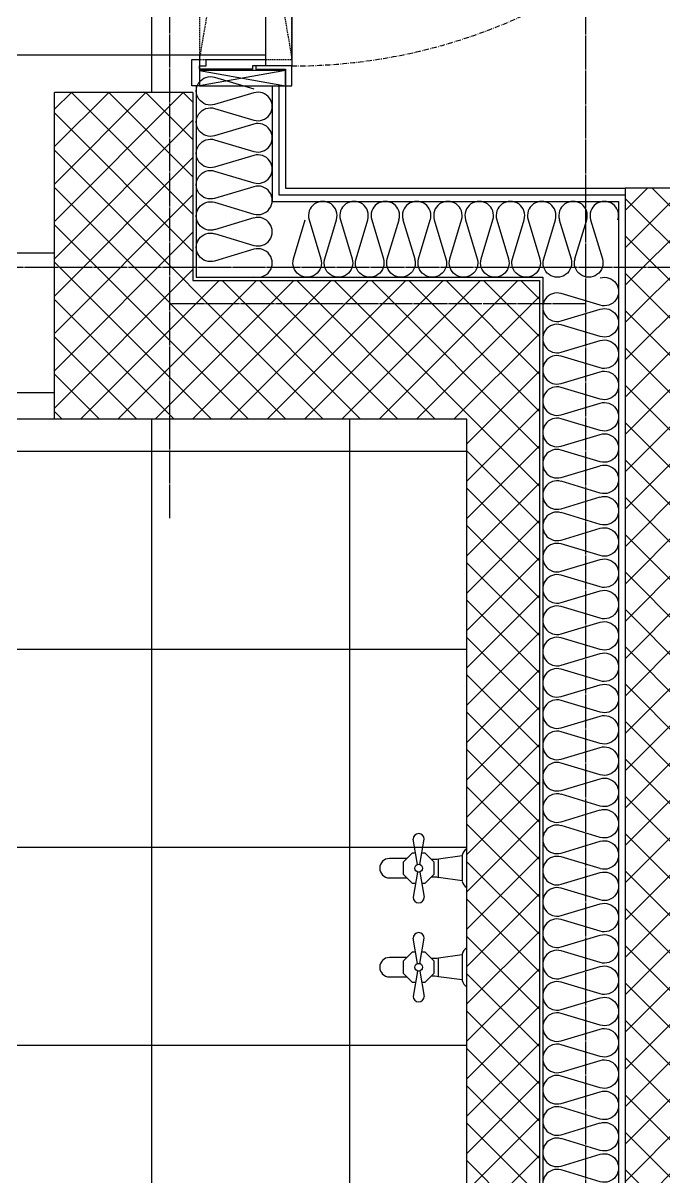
# Model space of a CAD drawing. Header units: millimetres. Extents: x 18456 to 179493, y -203649 to 469211.
# Drawn here: x 135237 to 136208, y -161012 to -159264 of the extents above; entities that cross this region are included whole.
import ezdxf

# ---------------------------------------------------------------- set-up
doc = ezdxf.new("R2010")
doc.units = ezdxf.units.MM
for name, pattern in [('X-평면도(기본형)$0$CEN', [52.5, 50, -1, 0.5, -1]), ('X-평면도(기본형)$0$CENN', [6.3, 4, -1, 0.3, -1]), ('X-평면도(기본형)$0$HID', [2.8, 1.8, -1])]:
    doc.linetypes.add(name, pattern=pattern)
for name, color, linetype, true_color in [('X-평면도(기본형)$0$40HAT', 9, 'Continuous', 0x808080), ('X-평면도(기본형)$0$4GYP', 4, 'Continuous', 0x00ffff), ('X-평면도(기본형)$0$CEN', 1, 'X-평면도(기본형)$0$CEN', 0xff0000), ('X-평면도(기본형)$0$DOOR', 4, 'Continuous', 0x00ffff), ('X-평면도(기본형)$0$INS', 9, 'Continuous', 0x808080), ('X-평면도(기본형)$0$INSUL', 9, 'Continuous', 0x808080), ('X-평면도(기본형)$0$LV', 4, 'Continuous', 0x00ffff), ('X-평면도(기본형)$0$TIL', 5, 'Continuous', 0x0000ff), ('X-평면도(기본형)$0$W2', 3, 'Continuous', 0x00ff00), ('X-평면도(기본형)$0$수전', 5, 'Continuous', 0x0000ff)]:
    doc.layers.add(name, color=color, linetype=linetype, true_color=true_color)
pattern_1 = [(45, (-645137.68, -329668.82), (-28.2842712, 28.2842712), []), (135, (-645137.68, -329668.82), (-28.2842712, -28.2842712), [])]

# ---------------------------------------------------------------- blocks, each defined once
blk = doc.blocks.new('X-평면도(기본형)$0$수전-1')
at = {"layer": 'X-평면도(기본형)$0$수전'}
for p, q in [((33548.8, -11093.5), (33542.1, -11055.2)), ((33552.1, -11093.5), (33558.8, -11055.2)), ((33477.5, -11070.1), (33477.5, -11099.3)), ((33484.5, -11099.3), (33484.5, -11079.4)), ((33594.8, -11084.6), (33568.4, -11084.6)), ((33477.5, -11099.3), (33477.5, -11128.5)), ((33484.5, -11119.2), (33484.5, -11099.3)), ((33548.8, -11105.1), (33542.1, -11143.3)), ((33552.1, -11105.1), (33558.8, -11143.3)), ((33568.4, -11114), (33594.8, -11114))]:
    blk.add_line(p, q, dxfattribs=at)
for points in [[(33545.7, -11122.4), (33540.9, -11122.4), (33527.3, -11108.9), (33527.3, -11089.7), (33540.9, -11076.2), (33545.7, -11076.2)], [(33555.1, -11076.2), (33560, -11076.2), (33573.5, -11089.7), (33573.5, -11108.9)], [(33484.5, -11080), (33520.4, -11085), (33520.4, -11099.3), (33520.4, -11113.6), (33484.5, -11118.6)], [(33573.5, -11108.9), (33560, -11122.4), (33555.1, -11122.4)]]:
    blk.add_lwpolyline(points, dxfattribs=at)
blk.add_circle((33550.4, -11099.3), 5.91, dxfattribs=at)
for centre, radius, start, end in [((33550.4, -11055.2), 8.37, 0, 180), ((33471.5, -11081.8), 13.2, 10.588, 62.8148), ((33527.4, -11057.7), 28.1, 255.692, 278.489), ((33594.8, -11099.3), 14.7, 270, 90), ((33527.4, -11140.9), 28.1, 81.511, 104.308), ((33471.5, -11116.8), 13.2, 297.1852, 349.412), ((33550.4, -11143.3), 8.37, 180, 0)]:
    blk.add_arc(centre, radius, start, end, dxfattribs=at)
blk = doc.blocks.new('X-평면도(기본형)$0$pd900')
at = {"layer": 'X-평면도(기본형)$0$DOOR'}
for p, q in [((30, 140), (870, 140)), ((30, 100), (870, 100))]:
    blk.add_line(p, q, dxfattribs=at)
at = {"layer": 'X-평면도(기본형)$0$DOOR', "color": 1, "linetype": 'X-평면도(기본형)$0$HID', "true_color": 0xff0000}
for p, q in [((40, 0), (860, 140)), ((860, 0), (40, 140))]:
    blk.add_line(p, q, dxfattribs=at)
at = {"layer": 'X-평면도(기본형)$0$DOOR', "color": 1, "true_color": 0xff0000}
for p, q in [((23, 0), (0, 130)), ((23, 130), (0, 0)), ((877, 0), (900, 130)), ((877, 130), (900, 0))]:
    blk.add_line(p, q, dxfattribs=at)
at = {"layer": 'X-평면도(기본형)$0$DOOR', "color": 6, "true_color": 0xff00ff}
blk.add_lwpolyline([(30, 140), (70, 140), (70, 980), (30, 980)], close=True, dxfattribs=at)
at = {"layer": 'X-평면도(기본형)$0$DOOR'}
for points in [[(0, 130), (0, 140), (30, 140), (30, 85), (25, 85), (25, 130)], [(900, 130), (900, 140), (870, 140), (870, 85), (875, 85), (875, 130)], [(0, 0), (0, 130), (23, 130), (23, 0)], [(900, 0), (900, 130), (877, 130), (877, 0)], [(40, 100), (30, 100), (30, 80), (25, 80), (25, 0), (30, 0), (30, 10), (40, 10)], [(860, 100), (870, 100), (870, 80), (875, 80), (875, 0), (870, 0), (870, 10), (860, 10)], [(0, 0), (40, 0), (40, -12), (0, -12)], [(860, 0), (900, 0), (900, -12), (860, -12)]]:
    blk.add_lwpolyline(points, close=True, dxfattribs=at)
at = {"layer": 'X-평면도(기본형)$0$DOOR', "color": 1, "linetype": 'X-평면도(기본형)$0$HID', "true_color": 0xff0000}
blk.add_lwpolyline([(40, 0), (860, 0), (860, 140), (40, 140)], close=True, dxfattribs=at)
at = {"layer": 'X-평면도(기본형)$0$DOOR', "color": 1, "linetype": 'X-평면도(기본형)$0$CENN', "ltscale": 2, "true_color": 0xff0000}
blk.add_arc((30, 140), 840, 0, 87.2706, dxfattribs=at)
blk = doc.blocks.new('U113 (X-평면도(기본형)$0$ins-l)')
at = {"layer": 'X-평면도(기본형)$0$INSUL', "color": 8, "true_color": 0x808080}
for p, q in [((36.9, 24.2), (21.4, 75.8)), ((57.5, 75.8), (42, 24.2)), ((78.1, 24.2), (62.6, 75.8)), ((98.7, 75.8), (83.2, 24.2)), ((119.3, 24.2), (103.8, 75.8)), ((139.9, 75.8), (124.5, 24.2)), ((160.5, 24.2), (145.1, 75.8)), ((181.1, 75.8), (165.7, 24.2)), ((201.7, 24.2), (186.3, 75.8)), ((222.3, 75.8), (206.9, 24.2)), ((243, 24.2), (227.5, 75.8)), ((263.6, 75.8), (248.1, 24.2)), ((284.2, 24.2), (268.7, 75.8)), ((304.8, 75.8), (289.3, 24.2)), ((325.4, 24.2), (309.9, 75.8)), ((346, 75.8), (330.6, 24.2)), ((366.6, 24.2), (351.2, 75.8)), ((387.2, 75.8), (371.8, 24.2)), ((407.8, 24.2), (392.4, 75.8)), ((428.4, 75.8), (413, 24.2))]:
    blk.add_line(p, q, dxfattribs=at)
at = {"layer": 'X-평면도(기본형)$0$INSUL', "color": 8, "true_color": 0x808080, "extrusion": (0, 0, -1)}
for centre in [(-39.4, 81.2), (-80.7, 81.2), (-121.9, 81.2), (-163.1, 81.2), (-204.3, 81.2), (-245.5, 81.2), (-286.8, 81.2), (-328, 81.2), (-369.2, 81.2), (-410.4, 81.2)]:
    blk.add_arc(centre, 18.8, 343.3008, 196.6992, dxfattribs=at)
at = {"layer": 'X-평면도(기본형)$0$INSUL', "color": 8, "true_color": 0x808080}
for centre in [(18.8, 18.8), (60, 18.8), (101.3, 18.8), (142.5, 18.8), (183.7, 18.8), (224.9, 18.8), (266.1, 18.8), (307.4, 18.8), (348.6, 18.8), (389.8, 18.8)]:
    blk.add_arc(centre, 18.8, 163.3008, 16.6992, dxfattribs=at)
blk = doc.blocks.new('U121 (X-평면도(기본형)$0$ins-l)')
at = {"layer": 'X-평면도(기본형)$0$INSUL', "color": 8, "true_color": 0x808080}
for p, q in [((36.9, 24.2), (21.4, 75.8)), ((57.5, 75.8), (42, 24.2)), ((78.1, 24.2), (62.6, 75.8)), ((98.7, 75.8), (83.2, 24.2)), ((119.3, 24.2), (103.8, 75.8)), ((139.9, 75.8), (124.5, 24.2)), ((160.5, 24.2), (145.1, 75.8)), ((181.1, 75.8), (165.7, 24.2)), ((201.7, 24.2), (186.3, 75.8)), ((222.3, 75.8), (206.9, 24.2)), ((243, 24.2), (227.5, 75.8)), ((263.6, 75.8), (248.1, 24.2))]:
    blk.add_line(p, q, dxfattribs=at)
at = {"layer": 'X-평면도(기본형)$0$INSUL', "color": 8, "true_color": 0x808080, "extrusion": (0, 0, -1)}
for centre in [(-39.4, 81.2), (-80.7, 81.2), (-121.9, 81.2), (-163.1, 81.2), (-204.3, 81.2), (-245.5, 81.2)]:
    blk.add_arc(centre, 18.8, 343.3008, 196.6992, dxfattribs=at)
at = {"layer": 'X-평면도(기본형)$0$INSUL', "color": 8, "true_color": 0x808080}
for centre in [(18.8, 18.8), (60, 18.8), (101.3, 18.8), (142.5, 18.8), (183.7, 18.8), (224.9, 18.8)]:
    blk.add_arc(centre, 18.8, 163.3008, 16.6992, dxfattribs=at)
blk = doc.blocks.new('U185 (X-평면도(기본형)$0$ins-l)')
at = {"layer": 'X-평면도(기본형)$0$INSUL', "color": 8, "true_color": 0x808080}
for p, q in [((36.9, 24.2), (21.4, 75.8)), ((57.5, 75.8), (42, 24.2)), ((78.1, 24.2), (62.6, 75.8)), ((98.7, 75.8), (83.2, 24.2)), ((119.3, 24.2), (103.8, 75.8)), ((139.9, 75.8), (124.5, 24.2)), ((160.5, 24.2), (145.1, 75.8)), ((181.1, 75.8), (165.7, 24.2)), ((201.7, 24.2), (186.3, 75.8)), ((222.3, 75.8), (206.9, 24.2)), ((243, 24.2), (227.5, 75.8)), ((263.6, 75.8), (248.1, 24.2)), ((284.2, 24.2), (268.7, 75.8)), ((304.8, 75.8), (289.3, 24.2)), ((325.4, 24.2), (309.9, 75.8)), ((346, 75.8), (330.6, 24.2)), ((366.6, 24.2), (351.2, 75.8)), ((387.2, 75.8), (371.8, 24.2)), ((407.8, 24.2), (392.4, 75.8)), ((428.4, 75.8), (413, 24.2)), ((449.1, 24.2), (433.6, 75.8)), ((469.7, 75.8), (454.2, 24.2)), ((490.3, 24.2), (474.8, 75.8)), ((510.9, 75.8), (495.4, 24.2)), ((531.5, 24.2), (516, 75.8)), ((552.1, 75.8), (536.6, 24.2)), ((572.7, 24.2), (557.3, 75.8)), ((593.3, 75.8), (577.9, 24.2)), ((613.9, 24.2), (598.5, 75.8)), ((634.5, 75.8), (619.1, 24.2)), ((655.2, 24.2), (639.7, 75.8)), ((675.8, 75.8), (660.3, 24.2)), ((696.4, 24.2), (680.9, 75.8)), ((717, 75.8), (701.5, 24.2)), ((737.6, 24.2), (722.1, 75.8)), ((758.2, 75.8), (742.7, 24.2)), ((778.8, 24.2), (763.4, 75.8)), ((799.4, 75.8), (784, 24.2)), ((820, 24.2), (804.6, 75.8)), ((840.6, 75.8), (825.2, 24.2)), ((861.3, 24.2), (845.8, 75.8)), ((881.9, 75.8), (866.4, 24.2)), ((902.5, 24.2), (887, 75.8)), ((923.1, 75.8), (907.6, 24.2)), ((943.7, 24.2), (928.2, 75.8)), ((964.3, 75.8), (948.8, 24.2)), ((984.9, 24.2), (969.5, 75.8)), ((1005.5, 75.8), (990.1, 24.2)), ((1026.1, 24.2), (1010.7, 75.8)), ((1046.7, 75.8), (1031.3, 24.2)), ((1067.4, 24.2), (1051.9, 75.8)), ((1088, 75.8), (1072.5, 24.2)), ((1108.6, 24.2), (1093.1, 75.8)), ((1129.2, 75.8), (1113.7, 24.2)), ((1149.8, 24.2), (1134.3, 75.8)), ((1170.4, 75.8), (1154.9, 24.2)), ((1191, 24.2), (1175.6, 75.8))]:
    blk.add_line(p, q, dxfattribs=at)
at = {"layer": 'X-평면도(기본형)$0$INSUL', "color": 8, "true_color": 0x808080, "extrusion": (0, 0, -1)}
for centre in [(-39.4, 81.2), (-80.7, 81.2), (-121.9, 81.2), (-163.1, 81.2), (-204.3, 81.2), (-245.5, 81.2), (-286.8, 81.2), (-328, 81.2), (-369.2, 81.2), (-410.4, 81.2), (-451.6, 81.2), (-492.9, 81.2), (-534.1, 81.2), (-575.3, 81.2), (-616.5, 81.2), (-657.7, 81.2), (-699, 81.2), (-740.2, 81.2), (-781.4, 81.2), (-822.6, 81.2), (-863.8, 81.2), (-905.1, 81.2), (-946.3, 81.2), (-987.5, 81.2), (-1028.7, 81.2), (-1069.9, 81.2), (-1111.1, 81.2), (-1152.4, 81.2), (-1193.6, 81.2)]:
    blk.add_arc(centre, 18.8, 343.3008, 196.6992, dxfattribs=at)
at = {"layer": 'X-평면도(기본형)$0$INSUL', "color": 8, "true_color": 0x808080}
for centre in [(18.8, 18.8), (60, 18.8), (101.3, 18.8), (142.5, 18.8), (183.7, 18.8), (224.9, 18.8), (266.1, 18.8), (307.4, 18.8), (348.6, 18.8), (389.8, 18.8), (431, 18.8), (472.2, 18.8), (513.5, 18.8), (554.7, 18.8), (595.9, 18.8), (637.1, 18.8), (678.3, 18.8), (719.6, 18.8), (760.8, 18.8), (802, 18.8), (843.2, 18.8), (884.4, 18.8), (925.7, 18.8), (966.9, 18.8), (1008.1, 18.8), (1049.3, 18.8), (1090.5, 18.8), (1131.8, 18.8), (1173, 18.8)]:
    blk.add_arc(centre, 18.8, 163.3008, 16.6992, dxfattribs=at)

msp = doc.modelspace()

# ---------------------------------------------------------------- hatches: boundary and pattern name
at = {"layer": 'X-평면도(기본형)$0$40HAT'}
h = msp.add_hatch(dxfattribs=at)
h.set_pattern_fill('H3', color=256, scale=40, angle=90, style=0, pattern_type=2)
h.set_pattern_definition(pattern_1)
h.paths.add_polyline_path([(135869.6, -163049.2), (135869.6, -161614.2), (135909.6, -161614.2), (135909.6, -159864.2), (135284.6, -159864.2), (135284.6, -159369.2), (135494.6, -159369.2), (135494.6, -159654.2), (136019.6, -159654.2), (136019.6, -161634.2), (136079.6, -161634.2), (136079.6, -163049.2)], flags=0)
h = msp.add_hatch(dxfattribs=at)
h.set_pattern_fill('H3', color=256, scale=40, angle=90, style=0, pattern_type=2)
h.set_pattern_definition(pattern_1)
h.paths.add_polyline_path([(137049.6, -161504.2), (137139.6, -161504.2), (137139.6, -161004.2), (136239.6, -161004.2), (136239.6, -159724.2), (137169.6, -159724.2), (137169.6, -159634.2), (136509.6, -159634.2), (136509.6, -159514.2), (136149.6, -159514.2), (136149.6, -161094.2), (137049.6, -161094.2)], flags=0)
at = {"layer": 'X-평면도(기본형)$0$TIL'}
h = msp.add_hatch(dxfattribs=at)
h.set_pattern_fill('H3', color=256, scale=300, angle=135, style=0, pattern_type=2)
h.set_pattern_definition([(90, (-1196867.9, -74112.5), (-300, 2e-13), []), (180, (-1196867.9, -74112.5), (3e-14, -300), [])])
h.paths.add_polyline_path([(135909.6, -161084.2), (135709.6, -161084.2), (135709.6, -161284.2), (135909.6, -161284.2), (135909.6, -161614.2), (135869.6, -161614.2), (135869.6, -163049.2), (135984.6, -163049.2), (135984.6, -164569.2), (135869.6, -164569.2), (135869.6, -167944.2), (134559.6, -167944.2), (134559.6, -162549.2), (134184.6, -162549.2), (134184.6, -161084.2), (135089.6, -161084.2), (135089.6, -160024.2), (134844.6, -160024.2), (134844.6, -157849.2), (135284.6, -157849.2), (135284.6, -158449.2), (135492.6, -158449.2), (135492.6, -158499.2), (135604.6, -158499.2), (135604.6, -159319.2), (135492.6, -159319.2), (135492.6, -159369.2), (135284.6, -159369.2), (135284.6, -159864.2), (135909.6, -159864.2)], flags=0)

# ---------------------------------------------------------------- linework, layer by layer
at = {"layer": 'X-평면도(기본형)$0$4GYP'}
for p, q in [((135624.6, -159359.2), (135624.6, -159524.2)), ((135634.6, -159359.2), (135634.6, -159514.2)), ((135634.6, -159514.2), (136149.6, -159514.2)), ((135624.6, -159524.2), (136149.6, -159524.2))]:
    msp.add_line(p, q, dxfattribs=at)
at = {"layer": 'X-평면도(기본형)$0$CEN'}
for p, q in [((135459.6, -160014.2), (135459.6, -156449.2)), ((136089.6, -156449.2), (136089.6, -161614.2)), ((139069.6, -159634.2), (132934.6, -159634.2)), ((136089.6, -159689.2), (135459.6, -159689.2))]:
    msp.add_line(p, q, dxfattribs=at)
at = {"layer": 'X-평면도(기본형)$0$INS'}
for p, q in [((135499.6, -159359.2), (135499.6, -159649.2)), ((135614.6, -159359.2), (135614.6, -159534.2)), ((135614.6, -159534.2), (136139.6, -159534.2)), ((136139.6, -159534.2), (136139.6, -161514.2)), ((135499.6, -159649.2), (136024.6, -159649.2)), ((136024.6, -159649.2), (136024.6, -161629.2))]:
    msp.add_line(p, q, dxfattribs=at)
at = {"layer": 'X-평면도(기본형)$0$LV'}
for points in [[(135284.6, -159824.2), (135049.6, -159824.2), (135049.6, -160024.2)], [(135284.6, -159864.2), (135089.6, -159864.2), (135089.6, -160024.2)]]:
    msp.add_lwpolyline(points, dxfattribs=at)
at = {"layer": 'X-평면도(기본형)$0$W2'}
for p, q in [((135494.6, -159369.2), (135284.6, -159369.2)), ((135284.6, -159864.2), (135284.6, -159369.2)), ((135494.6, -159369.2), (135494.6, -159654.2)), ((136149.6, -159514.2), (136149.6, -161094.2)), ((136509.6, -159514.2), (136149.6, -159514.2)), ((135494.6, -159654.2), (136019.6, -159654.2)), ((136019.6, -159654.2), (136019.6, -161634.2)), ((135909.6, -159864.2), (135284.6, -159864.2)), ((135909.6, -161614.2), (135909.6, -159864.2))]:
    msp.add_line(p, q, dxfattribs=at)

# ---------------------------------------------------------------- block references
at = {"rotation": 269.9999999999999}
msp.add_blockref('X-평면도(기본형)$0$pd900', (135504.6, -158459.2), dxfattribs=at)
at = {"layer": 'X-평면도(기본형)$0$INSUL', "yscale": 1.149999999999999, "zscale": 1.149999999999999}
for name, p, xscale, rotation in [('U121 (X-평면도(기본형)$0$ins-l)', (135614.6, -159649.2), 1.149999999999999, 89.99999999999997), ('U113 (X-평면도(기본형)$0$ins-l)', (136139.6, -159534.2), 1.149999999999999, 180), ('U185 (X-평면도(기본형)$0$ins-l)', (136139.6, -159649.2), -1.149999999999999, 89.99999999999993)]:
    msp.add_blockref(name, p, dxfattribs=dict(at, xscale=xscale, rotation=rotation))
at = {"layer": 'X-평면도(기본형)$0$수전', "rotation": 180}
for p in [(169387.1, -171643.4), (169387.1, -171793.4)]:
    msp.add_blockref('X-평면도(기본형)$0$수전-1', p, dxfattribs=at)

doc.saveas('drawing.dxf')
